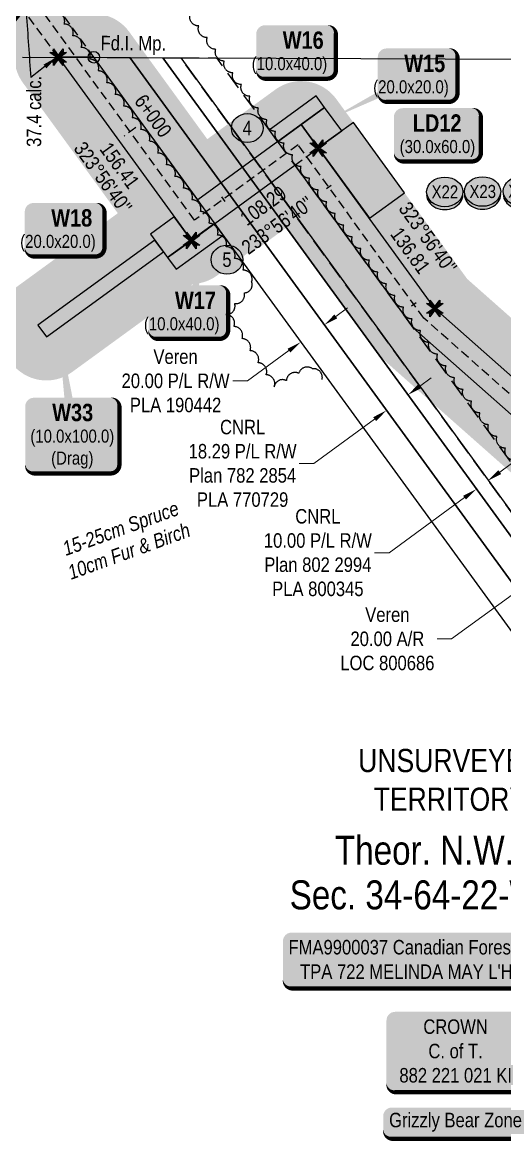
# Model space of a CAD drawing. Extents: x 481557 to 490744, y 6043801 to 6052728.
# Drawn here: x 483696 to 484029, y 6048313 to 6049089 of the extents above; entities that cross this region are included whole.
import ezdxf
from ezdxf.enums import TextEntityAlignment as Align

# ---------------------------------------------------------------- set-up
doc = ezdxf.new("R2010")
doc.units = 0
doc.header["$LTSCALE"] = 5
doc.header["$PDSIZE"] = 5
for name, pattern in [('0', [1, 1, 0]), ('foc-ACCESSROAD', [3.75, 2.5, -1.25]), ('foc-TIELINE', [1.875, 1.25, -0.625]), ('foc-TRAV', [1.875, 1.25, -0.625])]:
    doc.linetypes.add(name, pattern=pattern)
doc.layers.get('Defpoints').update_dxf_attribs({"color": 9})
for name, color, linetype in [('AS-OWNER', 7, 'Continuous'), ('AS-SURFACE IMPACT', 7, 'Continuous'), ('C-AR', 13, 'foc-ACCESSROAD'), ('C-RW', 13, 'Continuous'), ('C-SYMBOL', 7, 'Continuous'), ('CG-NOTES', 7, 'Continuous'), ('F-RW', 190, 'Continuous'), ('L-BD', 7, 'Continuous'), ('L-MON', 1, 'Continuous'), ('L-SECLBL', 7, 'Continuous'), ('L-UNS-T', 3, 'Continuous'), ('P-BUFFER-H 30m', 51, 'Continuous'), ('P-CROSSINGS', 250, 'Continuous'), ('P-ELEVATION', 7, 'Continuous'), ('P-PROPOSED', 10, 'Continuous'), ('P-PROPOSED-H', 21, 'Continuous'), ('P-TEMP-BLOCKS', 250, 'Continuous'), ('P-TEMP-H', 41, 'Continuous'), ('P-TEMP_LOG DECK', 46, 'Continuous'), ('P-TEMP_WORKSPACE', 46, 'Continuous'), ('P-TRAV', 4, 'foc-TRAV'), ('P-TXT', 4, 'Continuous'), ('T-BUSH', 110, '0'), ('T-BUSH-T', 110, 'Continuous'), ('T-TIE', 201, 'foc-TIELINE')]:
    doc.layers.add(name, color=color, linetype=linetype)
for name, color, linetype, lineweight in [('C-AR-T', 13, 'Continuous', 9), ('C-RW-T', 13, 'Continuous', 9), ('F-RW-T', 190, 'Continuous', 9)]:
    doc.layers.add(name, color=color, linetype=linetype, lineweight=lineweight)
doc.styles.add('100L', font='ARIALN.TTF', dxfattribs={"height": 11})
doc.styles.add('175L', font='ARIALN.TTF', dxfattribs={"height": 20})
doc.styles.add('80', font='ARIALN.TTF', dxfattribs={"height": 10})
doc.styles.add('80CG', font='ARIALN.TTF', dxfattribs={"height": 10})
doc.styles.add('80L', font='ARIALN.TTF', dxfattribs={"height": 10})
doc.styles.add('80LS', font='ARIALNI.TTF', dxfattribs={"height": 10})
doc.styles.add('BOLD', font='ARIALNB.TTF')
doc.styles.add('Crossing', font='ARIALN.TTF', dxfattribs={"height": 10})
doc.dimstyles.new('Compass 5 000', dxfattribs={"dimscale": 5, "dimtxt": 9, "dimasz": 2, "dimexe": 0.2, "dimexo": 0.0625, "dimgap": 0.5, "dimtad": 0, "dimtih": 1, "dimtoh": 1, "dimzin": 0, "dimdsep": 46, "dimtxsty": '80CG', "dimcen": 0.1, "dimse1": 1, "dimse2": 1, "dimclrd": 256, "dimclrt": 256, "dimaunit": 1, "dimadec": 4, "dimazin": 0, "dimtfac": 0.06, "dimtofl": 0, "dimtmove": 0, "dimatfit": 1, "dimfxl": 0.2, "dimtolj": 1, "dimtzin": 0, "dimlwd": -1, "dimarcsym": 0})

# ---------------------------------------------------------------- blocks, each defined once
blk = doc.blocks.new('*U77')
h = blk.add_hatch(color=255)
edge = h.paths.add_edge_path()
edge.add_line((-111.5, -20), (111.5, -20))
edge.add_arc((111.5, -14), 6, 270, 360)
edge.add_line((117.5, -14), (117.5, 12.5))
edge.add_arc((111.5, 12.5), 6, 0, 90)
edge.add_line((111.5, 18.5), (-111.5, 18.5))
edge.add_arc((-111.5, 12.5), 6, 90, 180)
edge.add_line((-117.5, 12.5), (-117.5, -14))
edge.add_arc((-111.5, -14), 6, 180, 270)
at = {"color": 44, "flags": 128}
blk.add_lwpolyline([(-111.5, -20, 3, 3, 0), (111.5, -20, 3, 3, 0.414214), (117.5, -14, 3, 3, 0), (117.5, 12.5, 3, 0, 0.414214), (111.5, 18.5, 0, 0, 0), (-111.5, 18.5, 0, 0, 0.414214), (-117.5, 12.5, 0, 0, 0), (-117.5, -14, 0, 3, 0.414214)], format="xyseb", close=True, dxfattribs=at)
at = {"color": 44, "style": '80'}
blk.add_attdef('ENTER_TEXT_001', (-35.99, -5), '', height=10, dxfattribs=at)
blk = doc.blocks.new('*U34')
h = blk.add_hatch(color=255)
edge = h.paths.add_edge_path()
edge.add_line((-41.5, -28.5), (41.5, -28.5))
edge.add_arc((41.5, -22.5), 6, 270, 360)
edge.add_line((47.5, -22.5), (47.5, 21))
edge.add_arc((41.5, 21), 6, 0, 90)
edge.add_line((41.5, 27), (-41.5, 27))
edge.add_arc((-41.5, 21), 6, 90, 180)
edge.add_line((-47.5, 21), (-47.5, -22.5))
edge.add_arc((-41.5, -22.5), 6, 180, 270)
at = {"color": 14, "flags": 128}
blk.add_lwpolyline([(-41.5, -28.5, 3, 3, 0), (41.5, -28.5, 3, 3, 0.414214), (47.5, -22.5, 3, 3, 0), (47.5, 21, 3, 0, 0.414214), (41.5, 27, 0, 0, 0), (-41.5, 27, 0, 0, 0.414214), (-47.5, 21, 0, 0, 0), (-47.5, -22.5, 0, 3, 0.414214)], format="xyseb", close=True, dxfattribs=at)
at = {"color": 14, "style": '80'}
blk.add_attdef('ENTER_TEXT_001', (-26.85, -4.92), '', height=10, dxfattribs=at)
blk = doc.blocks.new('*D49')
at = {"layer": 'C-RW-T', "transparency": 16777216}
for p, q in [((483912.58, 6048886.18), (483920.66, 6048892.06)), ((483880.23, 6048862.64), (483851.52, 6048841.75)), ((483851.52, 6048841.75), (483841.52, 6048841.75))]:
    blk.add_line(p, q, dxfattribs=at)
for points in [[(483911.6, 6048887.53), (483913.56, 6048884.83), (483904.49, 6048880.3)], [(483879.25, 6048863.99), (483881.21, 6048861.29), (483888.32, 6048868.52)]]:
    blk.add_solid(points, dxfattribs=at)
at = {"layer": 'Defpoints', "color": 0, "transparency": 16777216}
for p in [(483734.68, 6049113.64), (483718.51, 6049101.87), (483904.49, 6048880.3)]:
    blk.add_point(p, dxfattribs=at)
at = {"layer": 'C-RW-T', "transparency": 16777216, "insert": (483801.98, 6048841.75), "char_height": 10, "attachment_point": 5, "style": '80CG'}
blk.add_mtext('\\A1;Veren\\P20.00 P/L R/W\\PPLA 190442', dxfattribs=at)
blk = doc.blocks.new('*D50')
at = {"layer": 'Defpoints', "color": 0, "transparency": 16777216}
for p in [(483933.94, 6048870.92), (483919.16, 6048860.16), (483962.22, 6048832.06)]:
    blk.add_point(p, dxfattribs=at)
at = {"layer": 'F-RW-T', "transparency": 16777216}
for p, q in [((483970.3, 6048837.95), (483978.39, 6048843.83)), ((483939.35, 6048815.42), (483897.34, 6048784.85)), ((483897.34, 6048784.85), (483887.34, 6048784.85))]:
    blk.add_line(p, q, dxfattribs=at)
for points in [[(483969.32, 6048839.29), (483971.28, 6048836.6), (483962.22, 6048832.06)], [(483938.37, 6048816.77), (483940.33, 6048814.07), (483947.44, 6048821.31)]]:
    blk.add_solid(points, dxfattribs=at)
at = {"layer": 'F-RW-T', "transparency": 16777216, "insert": (483848.25, 6048784.85), "char_height": 10, "attachment_point": 5, "style": '80CG'}
blk.add_mtext('\\A1;CNRL\\P18.29 P/L R/W\\PPlan 782 2854\\PPLA 770729', dxfattribs=at)
blk = doc.blocks.new('*D51')
at = {"layer": 'Defpoints', "color": 0, "transparency": 16777216}
for p in [(484017.56, 6048773.01), (484025.96, 6048761.47), (484017.87, 6048755.59)]:
    blk.add_point(p, dxfattribs=at)
at = {"layer": 'F-RW-T', "transparency": 16777216}
for p, q in [((484025.65, 6048778.9), (484033.73, 6048784.78)), ((484001.39, 6048761.24), (483949.25, 6048723.3)), ((483949.25, 6048723.3), (483939.25, 6048723.3))]:
    blk.add_line(p, q, dxfattribs=at)
for points in [[(484024.66, 6048780.24), (484026.63, 6048777.55), (484017.56, 6048773.01)], [(484000.41, 6048762.59), (484002.37, 6048759.9), (484009.48, 6048767.13)]]:
    blk.add_solid(points, dxfattribs=at)
at = {"layer": 'F-RW-T', "transparency": 16777216, "insert": (483900.16, 6048723.3), "char_height": 10, "attachment_point": 5, "style": '80CG'}
blk.add_mtext('\\A1;CNRL\\P10.00 P/L R/W\\PPlan 802 2994\\PPLA 800345', dxfattribs=at)
blk = doc.blocks.new('*D84')
at = {"layer": 'C-AR-T', "transparency": 16777216}
for p, q in [((484085.05, 6048731.26), (484093.14, 6048737.15)), ((484052.71, 6048707.72), (483992.42, 6048663.85)), ((483992.42, 6048663.85), (483982.42, 6048663.85))]:
    blk.add_line(p, q, dxfattribs=at)
for points in [[(484084.07, 6048732.61), (484086.03, 6048729.91), (484076.97, 6048725.38)], [(484051.73, 6048709.07), (484053.69, 6048706.38), (484060.79, 6048713.61)]]:
    blk.add_solid(points, dxfattribs=at)
at = {"layer": 'Defpoints', "color": 0, "transparency": 16777216}
for p in [(484028.56, 6048791.89), (484012.39, 6048780.12), (484060.79, 6048713.61)]:
    blk.add_point(p, dxfattribs=at)
at = {"layer": 'C-AR-T', "transparency": 16777216, "insert": (483948.12, 6048663.85), "char_height": 10, "attachment_point": 5, "style": '80CG'}
blk.add_mtext('\\A1;Veren\\P20.00 A/R\\PLOC 800686', dxfattribs=at)
blk = doc.blocks.new('fdia')
at = {"color": 255, "const_width": 1}
blk.add_lwpolyline([(-0.5, 0, 1), (0.5, 0, 1)], format="xyb", close=True, dxfattribs=at)
blk = doc.blocks.new('Fdiaa')
blk.add_blockref('fdia', (0, 0))
blk = doc.blocks.new('fdib')
at = {"color": 1, "const_width": 1.6}
blk.add_lwpolyline([(-0.4, 0, 1), (0.4, 0, 1)], format="xyb", close=True, dxfattribs=at)
at = {"color": 1}
blk.add_circle((0, 0), 0.8, dxfattribs=at)
blk = doc.blocks.new('Fdibb')
blk.add_blockref('fdib', (0, 0))
blk = doc.blocks.new('fdicc')
for name in ['Fdibb', 'Fdiaa']:
    blk.add_blockref(name, (0, 0))
blk = doc.blocks.new('FDI')
blk.add_blockref('fdicc', (0, 0))
blk = doc.blocks.new('TEMP')
h = blk.add_hatch(color=255)
h.dxf.hatch_style = 1
h.paths.add_polyline_path([(0, 0.25), (-0.67, 1.15), (-0.67, 0.67), (-1.15, 0.67), (-0.25, 0), (-1.15, -0.67), (-0.67, -0.67), (-0.67, -1.15), (0, -0.25), (0.67, -1.15), (0.67, -0.67), (1.15, -0.67), (0.25, 0), (1.15, 0.67), (0.67, 0.67), (0.67, 1.15)])
h.paths.add_polyline_path([(0.57, 0.85), (0.57, 0.57), (0.85, 0.57), (0.08, 0), (0.85, -0.57), (0.57, -0.57), (0.57, -0.85), (0, -0.08), (-0.57, -0.85), (-0.57, -0.57), (-0.85, -0.57), (-0.08, 0), (-0.85, 0.57), (-0.57, 0.57), (-0.57, 0.85), (0, 0.08)], flags=16)
h = blk.add_hatch(color=1)
h.dxf.hatch_style = 1
h.paths.add_polyline_path([(0, 0.08), (-0.57, 0.85), (-0.57, 0.57), (-0.85, 0.57), (-0.08, 0), (-0.85, -0.57), (-0.57, -0.57), (-0.57, -0.85), (0, -0.08), (0.57, -0.85), (0.57, -0.57), (0.85, -0.57), (0.08, 0), (0.85, 0.57), (0.57, 0.57), (0.57, 0.85)])
at = {"color": 1}
for p, q in [((-0.08, 0), (0.08, 0)), ((0, 0.08), (0, -0.08))]:
    blk.add_line(p, q, dxfattribs=at)
at = {"color": 255, "flags": 128}
blk.add_lwpolyline([(-0.25, 0), (-1.15, 0.67), (-0.67, 0.67), (-0.67, 1.15), (0, 0.25), (0.67, 1.15), (0.67, 0.67), (1.15, 0.67), (0.25, 0), (1.15, -0.67), (0.67, -0.67), (0.67, -1.15), (0, -0.25), (-0.67, -1.15), (-0.67, -0.67), (-1.15, -0.67)], close=True, dxfattribs=at)
at = {"color": 1, "flags": 128}
blk.add_lwpolyline([(-0.08, 0), (-0.85, 0.57), (-0.57, 0.57), (-0.57, 0.85), (0, 0.08), (0.57, 0.85), (0.57, 0.57), (0.85, 0.57), (0.08, 0), (0.85, -0.57), (0.57, -0.57), (0.57, -0.85), (0, -0.08), (-0.57, -0.85), (-0.57, -0.57), (-0.85, -0.57)], close=True, dxfattribs=at)
blk = doc.blocks.new('*U87')
h = blk.add_hatch(color=191)
edge = h.paths.add_edge_path()
edge.add_line((-24, -18.23), (24, -18.23))
edge.add_arc((24, -12.23), 6, 270, 360)
edge.add_line((30, -12.23), (30, 12.5))
edge.add_arc((24, 12.5), 6, 0, 90)
edge.add_line((24, 18.5), (-24, 18.5))
edge.add_arc((-24, 12.5), 6, 90, 180)
edge.add_line((-30, 12.5), (-30, -12.23))
edge.add_arc((-24, -12.23), 6, 180, 270)
at = {"color": 250, "flags": 128}
blk.add_lwpolyline([(-24, -18.23, 3, 3, 0), (24, -18.23, 3, 3, 0.414214), (30, -12.23, 3, 3, 0), (30, 12.5, 3, 0, 0.414214), (24, 18.5, 0, 0, 0), (-24, 18.5, 0, 0, 0.414214), (-30, 12.5, 0, 0, 0), (-30, -12.23, 0, 3, 0.414214)], format="xyseb", close=True, dxfattribs=at)
at = {"flags": 128}
blk.add_lwpolyline([(-19.73, 12.37, 0, 7.5, 0), (0, 0, 0, 0, 0)], format="xyseb", dxfattribs=at)
at = {"color": 250}
for tag, p, height, style in [('TEMP_AREA_W1_001', (-9.21, 2.24), 12, 'BOLD'), ('ENTER_TEXT_001', (-30.66, -12.47), 9, '80')]:
    blk.add_attdef(tag, p, '', height=height, dxfattribs=dict(at, style=style))
blk = doc.blocks.new('*U86')
h = blk.add_hatch(color=191)
edge = h.paths.add_edge_path()
edge.add_line((-21.5, -18.37), (21.5, -18.37))
edge.add_arc((21.5, -12.37), 6, 270, 360)
edge.add_line((27.5, -12.37), (27.5, 12.5))
edge.add_arc((21.5, 12.5), 6, 0, 90)
edge.add_line((21.5, 18.5), (-21.5, 18.5))
edge.add_arc((-21.5, 12.5), 6, 90, 180)
edge.add_line((-27.5, 12.5), (-27.5, -12.37))
edge.add_arc((-21.5, -12.37), 6, 180, 270)
at = {"color": 250, "flags": 128}
blk.add_lwpolyline([(-21.5, -18.37, 3, 3, 0), (21.5, -18.37, 3, 3, 0.414214), (27.5, -12.37, 3, 3, 0), (27.5, 12.5, 3, 0, 0.414214), (21.5, 18.5, 0, 0, 0), (-21.5, 18.5, 0, 0, 0.414214), (-27.5, 12.5, 0, 0, 0), (-27.5, -12.37, 0, 3, 0.414214)], format="xyseb", close=True, dxfattribs=at)
at = {"flags": 128}
blk.add_lwpolyline([(66.27, -2.2, 0, 7.5, 0), (0, 0, 0, 0, 0)], format="xyseb", dxfattribs=at)
at = {"color": 250}
for tag, p, height, style in [('TEMP_AREA_W1_001', (-9.21, 2.24), 12, 'BOLD'), ('ENTER_TEXT_001', (-30.66, -12.47), 9, '80')]:
    blk.add_attdef(tag, p, '', height=height, dxfattribs=dict(at, style=style))
blk = doc.blocks.new('xing2')
h = blk.add_hatch(color=50)
h.dxf.hatch_style = 1
edge = h.paths.add_edge_path()
edge.add_ellipse((0, 0), major_axis=(-12.5, 0), ratio=0.816297, start_angle=0, end_angle=360)
h = blk.add_hatch(color=250)
h.dxf.hatch_style = 1
edge = h.paths.add_edge_path()
edge.add_ellipse((0, -2.05), major_axis=(-12.5, 0), ratio=0.816297, start_angle=0, end_angle=180)
edge.add_line((12.5, -2.05), (12.5, 0))
edge.add_ellipse((0, 0), major_axis=(-12.5, 0), ratio=0.816297, start_angle=0, end_angle=180, ccw=False)
edge.add_line((-12.5, 0), (-12.5, -2.05))
at = {"color": 250}
blk.add_ellipse((0, 0), major_axis=(-12.5, 0), ratio=0.816297, dxfattribs=at)
blk.add_ellipse((0, -2.05), major_axis=(-12.5, 0), ratio=0.816297, start_param=0, end_param=3.141593, dxfattribs=at)
at = {"color": 250, "style": 'Crossing'}
blk.add_attdef('CROSSING', text='', height=9, dxfattribs=at).set_placement((0.09, 0.02), align=Align.MIDDLE_CENTER)
at = {"color": 250, "style": 'Crossing', "flags": 1}
for tag, p in [('OWNER', (0.09, -12.49)), ('DESCRIPTION', (0.09, -25.77)), ('LOCATION', (0.09, -39.3)), ('DWG_REF', (0.09, -52.84))]:
    blk.add_attdef(tag, text='', height=9, dxfattribs=at).set_placement(p, align=Align.MIDDLE_CENTER)
blk = doc.blocks.new('*U135')
h = blk.add_hatch(color=191)
edge = h.paths.add_edge_path()
edge.add_line((-21.5, -18.37), (21.5, -18.37))
edge.add_arc((21.5, -12.37), 6, 270, 360)
edge.add_line((27.5, -12.37), (27.5, 12.5))
edge.add_arc((21.5, 12.5), 6, 0, 90)
edge.add_line((21.5, 18.5), (-21.5, 18.5))
edge.add_arc((-21.5, 12.5), 6, 90, 180)
edge.add_line((-27.5, 12.5), (-27.5, -12.37))
edge.add_arc((-21.5, -12.37), 6, 180, 270)
at = {"flags": 128}
blk.add_lwpolyline([(12.5, 45.86, 0, 7.5, 0), (0, 0, 0, 0, 0)], format="xyseb", dxfattribs=at)
at = {"color": 250, "flags": 128}
blk.add_lwpolyline([(-21.5, -18.37, 3, 3, 0), (21.5, -18.37, 3, 3, 0.414214), (27.5, -12.37, 3, 3, 0), (27.5, 12.5, 3, 0, 0.414214), (21.5, 18.5, 0, 0, 0), (-21.5, 18.5, 0, 0, 0.414214), (-27.5, 12.5, 0, 0, 0), (-27.5, -12.37, 0, 3, 0.414214)], format="xyseb", close=True, dxfattribs=at)
at = {"color": 250}
for tag, p, height, style in [('TEMP_AREA_W1_001', (-9.21, 2.24), 12, 'BOLD'), ('ENTER_TEXT_001', (-30.66, -12.47), 9, '80')]:
    blk.add_attdef(tag, p, '', height=height, dxfattribs=dict(at, style=style))
blk = doc.blocks.new('*U139')
h = blk.add_hatch(color=191)
edge = h.paths.add_edge_path()
edge.add_line((-21.5, -18.37), (21.5, -18.37))
edge.add_arc((21.5, -12.37), 6, 270, 360)
edge.add_line((27.5, -12.37), (27.5, 12.5))
edge.add_arc((21.5, 12.5), 6, 0, 90)
edge.add_line((21.5, 18.5), (-21.5, 18.5))
edge.add_arc((-21.5, 12.5), 6, 90, 180)
edge.add_line((-27.5, 12.5), (-27.5, -12.37))
edge.add_arc((-21.5, -12.37), 6, 180, 270)
at = {"color": 250, "flags": 128}
blk.add_lwpolyline([(-21.5, -18.37, 3, 3, 0), (21.5, -18.37, 3, 3, 0.414214), (27.5, -12.37, 3, 3, 0), (27.5, 12.5, 3, 0, 0.414214), (21.5, 18.5, 0, 0, 0), (-21.5, 18.5, 0, 0, 0.414214), (-27.5, 12.5, 0, 0, 0), (-27.5, -12.37, 0, 3, 0.414214)], format="xyseb", close=True, dxfattribs=at)
at = {"flags": 128}
blk.add_lwpolyline([(-60.48, -30.35, 0, 7.5, 0), (0, 0, 0, 0, 0)], format="xyseb", dxfattribs=at)
at = {"color": 250}
for tag, p, height, style in [('TEMP_AREA_W1_001', (-9.21, 2.24), 12, 'BOLD'), ('ENTER_TEXT_001', (-30.66, -12.47), 9, '80')]:
    blk.add_attdef(tag, p, '', height=height, dxfattribs=dict(at, style=style))
blk = doc.blocks.new('*U140')
h = blk.add_hatch(color=191)
edge = h.paths.add_edge_path()
edge.add_line((-21.5, -18.37), (21.5, -18.37))
edge.add_arc((21.5, -12.37), 6, 270, 360)
edge.add_line((27.5, -12.37), (27.5, 12.5))
edge.add_arc((21.5, 12.5), 6, 0, 90)
edge.add_line((21.5, 18.5), (-21.5, 18.5))
edge.add_arc((-21.5, 12.5), 6, 90, 180)
edge.add_line((-27.5, 12.5), (-27.5, -12.37))
edge.add_arc((-21.5, -12.37), 6, 180, 270)
at = {"color": 250, "flags": 128}
blk.add_lwpolyline([(-21.5, -18.37, 3, 3, 0), (21.5, -18.37, 3, 3, 0.414214), (27.5, -12.37, 3, 3, 0), (27.5, 12.5, 3, 0, 0.414214), (21.5, 18.5, 0, 0, 0), (-21.5, 18.5, 0, 0, 0.414214), (-27.5, 12.5, 0, 0, 0), (-27.5, -12.37, 0, 3, 0.414214)], format="xyseb", close=True, dxfattribs=at)
at = {"flags": 128}
blk.add_lwpolyline([(5.33, -38.81, 0, 7.5, 0), (0, 0, 0, 0, 0)], format="xyseb", dxfattribs=at)
at = {"color": 250}
for tag, p, height, style in [('TEMP_AREA_W1_001', (-9.21, 2.24), 12, 'BOLD'), ('ENTER_TEXT_001', (-30.66, -12.47), 9, '80')]:
    blk.add_attdef(tag, p, '', height=height, dxfattribs=dict(at, style=style))
blk = doc.blocks.new('Induction_Bend_No')
at = {"layer": 'P-ELEVATION'}
h = blk.add_hatch(color=111, dxfattribs=at)
h.dxf.hatch_style = 1
edge = h.paths.add_edge_path()
edge.add_ellipse((0, 0), major_axis=(-10.94, 0), ratio=0.913794, start_angle=0, end_angle=360)
at = {"layer": 'P-ELEVATION', "color": 7, "flags": 128}
blk.add_lwpolyline([(0, 0, 5, 0, 0), (-8.54, -4.54, 0, 0, 0)], format="xyseb", dxfattribs=at)
at = {"layer": 'P-ELEVATION', "color": 7}
blk.add_ellipse((0, 0), major_axis=(-10.94, 0), ratio=0.913794, dxfattribs=at)
at = {"layer": 'P-ELEVATION', "style": '80'}
blk.add_attdef('BEND', text='', height=10, dxfattribs=at).set_placement((0, 0), align=Align.MIDDLE_CENTER)
blk = doc.blocks.new('*U175')
h = blk.add_hatch(color=255)
edge = h.paths.add_edge_path()
edge.add_line((-44, -11.5), (44, -11.5))
edge.add_arc((44, -5.5), 6, 270, 360)
edge.add_line((50, -5.5), (50, 4))
edge.add_arc((44, 4), 6, 0, 90)
edge.add_line((44, 10), (-44, 10))
edge.add_arc((-44, 4), 6, 90, 180)
edge.add_line((-50, 4), (-50, -5.5))
edge.add_arc((-44, -5.5), 6, 180, 270)
at = {"color": 131, "flags": 128}
blk.add_lwpolyline([(-44, -11.5, 3, 3, 0), (44, -11.5, 3, 3, 0.414214), (50, -5.5, 3, 3, 0), (50, 4, 3, 0, 0.414214), (44, 10, 0, 0, 0), (-44, 10, 0, 0, 0.414214), (-50, 4, 0, 0, 0), (-50, -5.5, 0, 3, 0.414214)], format="xyseb", close=True, dxfattribs=at)
at = {"color": 131, "style": '80'}
blk.add_attdef('ENTER_TEXT_001', (-35.99, -5), '', height=10, dxfattribs=at)
blk = doc.blocks.new('*U187')
h = blk.add_hatch(color=191)
edge = h.paths.add_edge_path()
edge.add_line((-26.5, -33.68), (26.5, -33.68))
edge.add_arc((26.5, -27.68), 6, 270, 360)
edge.add_line((32.5, -27.68), (32.5, 12.5))
edge.add_arc((26.5, 12.5), 6, 0, 90)
edge.add_line((26.5, 18.5), (-26.5, 18.5))
edge.add_arc((-26.5, 12.5), 6, 90, 180)
edge.add_line((-32.5, 12.5), (-32.5, -27.68))
edge.add_arc((-26.5, -27.68), 6, 180, 270)
at = {"flags": 128}
blk.add_lwpolyline([(-10.34, 71.63, 0, 7.5, 0), (0, 0, 0, 0, 0)], format="xyseb", dxfattribs=at)
at = {"color": 250, "flags": 128}
blk.add_lwpolyline([(-26.5, -33.68, 3, 3, 0), (26.5, -33.68, 3, 3, 0.414214), (32.5, -27.68, 3, 3, 0), (32.5, 12.5, 3, 0, 0.414214), (26.5, 18.5, 0, 0, 0), (-26.5, 18.5, 0, 0, 0.414214), (-32.5, 12.5, 0, 0, 0), (-32.5, -27.68, 0, 3, 0.414214)], format="xyseb", close=True, dxfattribs=at)
at = {"color": 250}
for tag, p, height, style in [('TEMP_AREA_W1_001', (-9.21, 2.24), 12, 'BOLD'), ('ENTER_TEXT_001', (-30.66, -12.47), 9, '80')]:
    blk.add_attdef(tag, p, '', height=height, dxfattribs=dict(at, style=style))

msp = doc.modelspace()

# ---------------------------------------------------------------- hatches: boundary and pattern name
at = {"layer": 'P-BUFFER-H 30m'}
h = msp.add_hatch(color=256, dxfattribs=at)
h.dxf.hatch_style = 1
edge = h.paths.add_edge_path()
edge.add_line((484340.381, 6048613.97), (484003.208, 6048912.075))
edge.add_line((484003.208, 6048912.075), (483912.878, 6049036.152))
edge.add_arc((483888.624, 6049018.495), 30, 36.05524, 126.05524)
edge.add_line((483870.967, 6049042.749), (483823.881, 6049008.469))
edge.add_line((483823.881, 6049008.469), (483769.927, 6049082.579))
edge.add_arc((483745.674, 6049064.922), 30, 36.05524, 74.636786)
edge.add_arc((483723.651, 6049095.172), 30, 357.473695, 396.05524)
edge.add_line((483747.905, 6049112.829), (483721.023, 6049149.754))
edge.add_arc((483696.77, 6049132.097), 30, 36.05524, 90.111212)
edge.add_line((483696.711, 6049162.097), (483696.751, 6049173.225))
edge.add_arc((483666.751, 6049173.33), 30, 359.797904, 396.05524)
edge.add_line((483691.004, 6049190.987), (483344.157, 6049667.416))
edge.add_arc((483319.903, 6049649.759), 30, 36.05524, 50.961766)
edge.add_line((483338.798, 6049673.061), (483192.043, 6049792.063))
edge.add_line((483192.043, 6049792.063), (483068.853, 6049891.956))
edge.add_line((483068.853, 6049891.956), (483068.906, 6049973.808))
edge.add_arc((483038.906, 6049973.827), 30, 359.962988, 377.004049)
edge.add_line((483067.595, 6049982.6), (483024.782, 6050122.599))
edge.add_arc((482996.093, 6050113.826), 30, 17.004049, 69.763828)
edge.add_line((483006.47, 6050141.974), (483015.33, 6050158.643))
edge.add_arc((482988.84, 6050172.723), 30, 332.008161, 353.661808)
edge.add_line((483018.656, 6050169.411), (483037.528, 6050339.308))
edge.add_line((483037.528, 6050339.308), (483126.42, 6050329.434))
edge.add_arc((483129.732, 6050359.251), 30, 263.661808, 353.661808)
edge.add_line((483159.548, 6050355.939), (483161.755, 6050375.806))
edge.add_arc((483131.939, 6050379.118), 30, 353.661808, 443.661808)
edge.add_line((483135.25, 6050408.934), (482996.674, 6050424.327))
edge.add_arc((482993.362, 6050394.51), 30, 83.661808, 173.661808)
edge.add_line((482963.546, 6050397.822), (482954.388, 6050315.372))
edge.add_line((482954.388, 6050315.372), (482908.511, 6050113.203))
edge.add_arc((482937.767, 6050106.564), 30, 167.214757, 257.214757)
edge.add_line((482931.128, 6050077.308), (482956.766, 6050071.49))
edge.add_line((482956.766, 6050071.49), (482988.912, 6049966.37))
edge.add_line((482988.912, 6049966.37), (482988.848, 6049868.165))
edge.add_arc((483018.848, 6049868.146), 30, 179.962988, 230.961766)
edge.add_line((482999.953, 6049844.844), (483141.663, 6049729.933))
edge.add_line((483141.663, 6049729.933), (483283.338, 6049615.05))
edge.add_line((483283.338, 6049615.05), (483642.378, 6049121.874))
edge.add_arc((483666.632, 6049139.531), 30, 216.05524, 270.111212)
edge.add_line((483666.69, 6049109.531), (483666.651, 6049098.403))
edge.add_arc((483696.65, 6049098.298), 30, 179.797904, 217.303869)
edge.add_line((483672.787, 6049080.116), (483675.185, 6049076.97))
edge.add_arc((483699.048, 6049095.151), 30, 217.303869, 254.249544)
edge.add_arc((483720.878, 6049065.019), 30, 177.595482, 216.05524)
edge.add_line((483696.624, 6049047.362), (483762.131, 6048957.382))
edge.add_line((483762.131, 6048957.382), (483689.322, 6048904.388))
edge.add_arc((483706.976, 6048880.133), 30, 126.048728, 216.048728)
edge.add_line((483682.721, 6048862.478), (483688.606, 6048854.393))
edge.add_arc((483712.861, 6048872.048), 30, 216.048728, 306.048728)
edge.add_line((483730.515, 6048847.792), (483811.244, 6048906.55))
edge.add_arc((483793.59, 6048930.806), 30, 306.048728, 312.387022)
edge.add_arc((483812.889, 6048938.633), 30, 271.76727, 306.05524)
edge.add_line((483830.546, 6048914.379), (483877.632, 6048948.659))
edge.add_line((483877.632, 6048948.659), (483941.753, 6048860.583))
edge.add_arc((483966.007, 6048878.24), 30, 216.05524, 228.519101)
edge.add_line((483946.136, 6048855.765), (484284.245, 6048556.832))
edge.add_line((484284.245, 6048556.832), (485176.199, 6047451.079))
edge.add_line((485176.199, 6047451.079), (485115.331, 6047401.981))
edge.add_arc((485134.167, 6047378.631), 30, 128.89134, 162.898988)
edge.add_arc((485121.912, 6047362.344), 30, 123.182874, 128.14601)
edge.add_line((485103.382, 6047385.938), (485024.739, 6047324.171))
edge.add_arc((485043.269, 6047300.578), 30, 128.14601, 218.14601)
edge.add_line((485019.675, 6047282.048), (485025.852, 6047274.183))
edge.add_arc((485049.445, 6047292.713), 30, 218.14601, 308.14601)
edge.add_line((485067.975, 6047269.12), (485138.977, 6047324.885))
edge.add_line((485138.977, 6047324.885), (485407.647, 6046991.815))
edge.add_arc((485430.997, 6047010.651), 30, 218.89134, 247.615614)
edge.add_line((485419.573, 6046982.911), (485422.084, 6046981.877))
edge.add_line((485422.084, 6046981.877), (485493.919, 6046892.816))
edge.add_arc((485517.27, 6046911.651), 30, 218.889225, 255.640835)
edge.add_line((485509.83, 6046882.588), (485524.425, 6046878.852))
edge.add_line((485524.425, 6046878.852), (486832.586, 6045257.03))
edge.add_line((486832.586, 6045257.03), (487266.202, 6044719.512))
edge.add_line((487266.202, 6044719.512), (487219.98, 6044719.388))
edge.add_arc((487220.061, 6044689.388), 30, 90.15427, 180.15427)
edge.add_line((487190.061, 6044689.307), (487190.088, 6044679.312))
edge.add_arc((487220.088, 6044679.393), 30, 180.15427, 270.15427)
edge.add_line((487220.168, 6044649.393), (487324.124, 6044649.673))
edge.add_arc((487324.044, 6044679.673), 30, 270.15427, 270.616912)
edge.add_arc((487340.88, 6044674.721), 30, 236.602714, 270.15427)
edge.add_line((487340.961, 6044644.721), (487521.159, 6044645.206))
edge.add_arc((487521.079, 6044675.206), 30, 270.15427, 360.15427)
edge.add_line((487551.078, 6044675.287), (487551.025, 6044695.276))
edge.add_arc((487521.025, 6044695.196), 30, 0.15427, 90.15427)
edge.add_line((487520.944, 6044725.195), (487364.729, 6044724.775))
edge.add_line((487364.729, 6044724.775), (486894.845, 6045307.251))
edge.add_line((486894.845, 6045307.251), (485576.26, 6046941.996))
edge.add_arc((485552.909, 6046923.162), 30, 38.889638, 75.640835)
edge.add_line((485560.349, 6046952.224), (485545.755, 6046955.96))
edge.add_line((485545.755, 6046955.96), (485476.308, 6047042.059))
edge.add_arc((485452.958, 6047023.225), 30, 38.889225, 67.615614)
edge.add_line((485464.382, 6047050.964), (485461.869, 6047051.999))
edge.add_line((485461.869, 6047051.999), (485204.461, 6047371.107))
edge.add_line((485204.461, 6047371.107), (485265.329, 6047420.206))
edge.add_arc((485246.493, 6047443.556), 30, 308.89134, 398.89134)
edge.add_line((485269.843, 6047462.392), (484486.955, 6048432.936))
edge.add_line((484486.955, 6048432.936), (484492.388, 6048439.076))
edge.add_arc((484469.921, 6048458.956), 30, 318.496338, 408.424467)
edge.add_line((484489.829, 6048481.398), (484342.29, 6048612.277))
edge.add_line((484342.29, 6048612.277), (484340.381, 6048613.97))
at = {"layer": 'P-PROPOSED-H'}
h = msp.add_hatch(color=256, dxfattribs=at)
h.dxf.hatch_style = 1
h.paths.add_polyline_path([(483720.878, 6049065.019), (483812.889, 6048938.633), (483884.229, 6048990.57), (483966.007, 6048878.24), (484306.009, 6048577.634), (485218.384, 6047446.565), (485134.167, 6047378.631), (485430.997, 6047010.651), (485440.612, 6047006.691), (485517.27, 6046911.651), (485541.519, 6046905.443), (486855.937, 6045275.864), (487340.88, 6044674.721), (487521.079, 6044675.206), (487521.025, 6044695.196), (487350.416, 6044694.736), (486871.495, 6045288.415), (485552.909, 6046923.162), (485528.66, 6046929.369), (485452.958, 6047023.225), (485443.342, 6047027.185), (485162.276, 6047375.622), (485246.493, 6047443.556), (484320.51, 6048591.495), (483980.883, 6048891.77), (483888.624, 6049018.495), (483817.284, 6048966.559), (483745.674, 6049064.922)])
at = {"layer": 'P-TEMP-H'}
h = msp.add_hatch(color=256, dxfattribs=at)
h.dxf.hatch_style = 1
h.paths.add_polyline_path([(483872.405, 6049006.687), (483888.624, 6049018.495), (483904.845, 6049030.299), (483898.964, 6049038.38), (483866.523, 6049014.768)])
h = msp.add_hatch(color=256, dxfattribs=at)
h.dxf.hatch_style = 1
h.paths.add_polyline_path([(483904.845, 6049030.299), (483888.624, 6049018.495), (483900.443, 6049002.371), (483916.609, 6049014.137)])
h = msp.add_hatch(color=256, dxfattribs=at)
h.dxf.hatch_style = 1
h.paths.add_polyline_path([(483924.685, 6049020.016), (483900.443, 6049002.371), (483935.732, 6048953.886), (483959.975, 6048971.53)])
h = msp.add_hatch(color=256, dxfattribs=at)
h.dxf.hatch_style = 1
h.paths.add_polyline_path([(483801.034, 6048954.816), (483784.78, 6048942.91), (483796.515, 6048926.786), (483812.889, 6048938.633)])
h = msp.add_hatch(color=256, dxfattribs=at)
h.dxf.hatch_style = 1
h.paths.add_polyline_path([(483802.397, 6048918.705), (483818.672, 6048930.551), (483834.838, 6048942.317), (483828.956, 6048950.398), (483796.515, 6048926.786)])
h = msp.add_hatch(color=256, dxfattribs=at)
h.dxf.hatch_style = 1
h.paths.add_polyline_path([(483712.861, 6048872.048), (483793.59, 6048930.806), (483787.705, 6048938.891), (483706.976, 6048880.133)])

# ---------------------------------------------------------------- linework, layer by layer
at = {"layer": 'C-AR', "flags": 128}
msp.add_lwpolyline([(484383.764, 6046948.84), (484483.734, 6046953.746), (484722.857, 6046965.48), (485288.812, 6047002.033), (485318.978, 6047003.981), (485461.019, 6047013.096), (485479.192, 6047014.329), (485503.809, 6047015.918), (485526.133, 6047017.36), (485538.34, 6047018.149), (485393.362, 6047197.808), (485319.88, 6047288.874), (485289.839, 6047326.104), (485188.828, 6047451.277), (485175.347, 6047467.983), (485160.469, 6047486.417), (484564.638, 6048224.803), (484538.413, 6048257.685), (484488.312, 6048319.796), (484293.806, 6048560.923), (484124.589, 6048626.449), (483805.539, 6049064.587), (483830.323, 6049064.504), (484137.333, 6048642.696), (484306.009, 6048577.634), (484563.886, 6048257.586), (484580.205, 6048237.364), (485289.939, 6047357.825), (485319.981, 6047320.581), (485562.7, 6047019.67), (485592.782, 6047021.665), (485633.013, 6047024.264), (485652.719, 6047025.537), (485792.328, 6047033.482), (486113.878, 6047051.796), (486213.843, 6047057.488)], dxfattribs=at)
at = {"layer": 'C-RW', "flags": 128}
msp.add_lwpolyline([(484955.533, 6047663.509), (484488.054, 6048243.242), (484476.221, 6048257.911), (484305.637, 6048469.384), (484093.055, 6048587.762), (483745.604, 6049064.918), (483770.469, 6049064.723), (484106.625, 6048603.084), (484318.756, 6048484.958), (484488.161, 6048274.947), (484501.978, 6048257.818), (485058.254, 6047568.205)], dxfattribs=at)
at = {"layer": 'F-RW', "flags": 128}
for points in [[(485058.254, 6047568.205), (484501.979, 6048257.818), (484488.161, 6048274.947), (484318.756, 6048484.958), (484276.249, 6048537.192), (484106.625, 6048603.084), (483770.469, 6049064.723), (483793.139, 6049064.64), (484118.239, 6048618.19), (484287.705, 6048552.568), (484488.258, 6048303.943), (484525.534, 6048257.732), (485148.701, 6047485.093)], [(485148.701, 6047485.093), (484525.534, 6048257.732), (484488.258, 6048303.943), (484287.705, 6048552.568), (484118.239, 6048618.19), (483793.139, 6049064.64), (483800.627, 6049064.605), (483805.539, 6049064.587), (484124.589, 6048626.449), (484293.806, 6048560.923), (484488.312, 6048319.796), (484538.413, 6048257.685), (484564.638, 6048224.803), (485160.469, 6047486.417)]]:
    msp.add_lwpolyline(points, dxfattribs=at)
at = {"layer": 'L-SECLBL'}
msp.add_line((483696.289, 6049064.977), (484490.807, 6049062.086), dxfattribs=at)
at = {"layer": 'P-PROPOSED', "flags": 128}
msp.add_lwpolyline([(486871.495, 6045288.415), (485552.909, 6046923.162), (485528.66, 6046929.369), (485452.958, 6047023.225), (485443.342, 6047027.185), (485162.276, 6047375.622), (485246.493, 6047443.556), (484320.51, 6048591.495), (483980.883, 6048891.77), (483888.624, 6049018.495), (483817.284, 6048966.559), (483745.674, 6049064.922), (483720.878, 6049065.019), (483812.889, 6048938.633), (483884.229, 6048990.57), (483966.007, 6048878.24), (484306.009, 6048577.634), (485218.384, 6047446.565), (485134.167, 6047378.631), (485430.997, 6047010.651), (485440.612, 6047006.691), (485517.27, 6046911.651), (485541.519, 6046905.443), (486855.937, 6045275.864)], dxfattribs=at)
at = {"layer": 'P-TEMP-H', "flags": 128}
msp.add_lwpolyline([(483916.609, 6049014.137), (483904.845, 6049030.299)], dxfattribs=at)
at = {"layer": 'P-TEMP_LOG DECK', "flags": 128}
for points in [[(483872.405, 6049006.687), (483904.845, 6049030.299), (483898.964, 6049038.38), (483866.523, 6049014.768)], [(483924.685, 6049020.016), (483900.443, 6049002.371), (483935.732, 6048953.886), (483959.975, 6048971.53)], [(483802.397, 6048918.705), (483834.838, 6048942.317), (483828.956, 6048950.398), (483796.515, 6048926.786)]]:
    msp.add_lwpolyline(points, close=True, dxfattribs=at)
msp.add_lwpolyline([(483904.845, 6049030.299), (483888.624, 6049018.495), (483900.443, 6049002.371), (483916.609, 6049014.137), (483904.845, 6049030.299)], dxfattribs=at)
at = {"layer": 'P-TEMP_WORKSPACE', "flags": 128}
msp.add_lwpolyline([(483872.405, 6049006.687), (483904.845, 6049030.299)], dxfattribs=at)
for points in [[(483801.034, 6048954.816), (483784.78, 6048942.91), (483796.515, 6048926.786), (483812.889, 6048938.633)], [(483712.861, 6048872.048), (483793.59, 6048930.806), (483787.705, 6048938.891), (483706.976, 6048880.133)]]:
    msp.add_lwpolyline(points, close=True, dxfattribs=at)
at = {"layer": 'P-TRAV'}
for p, q in [((483721.063, 6049064.904), (483699.048, 6049095.151)), ((483745.604, 6049064.918), (483723.651, 6049095.172))]:
    msp.add_line(p, q, dxfattribs=at)
at = {"layer": 'P-TRAV', "flags": 128}
msp.add_lwpolyline([(483884.229, 6048990.57), (483900.294, 6049002.338)], dxfattribs=at)
at = {"layer": 'T-BUSH', "flags": 128}
for points in [[(483903.085, 6048842.69, 0.5205671), (483896.513, 6048850.11, 0.5205671), (483887.025, 6048847.05, 0.5205671), (483878.434, 6048841.942, 0.5205671), (483870.035, 6048837.681, 0.5205671), (483864.487, 6048845.994, 0.5205671), (483858.939, 6048854.308, 0.5205671), (483853.391, 6048862.621, 0.5205671), (483847.843, 6048870.934, 0.5205671), (483842.295, 6048879.248, 0.5205671), (483836.747, 6048887.561, 0.5205671), (483842.785, 6048895.053, 0.5205671), (483849.451, 6048902.5, 0.5205671), (483854.484, 6048910.03, 0.5205671), (483848.602, 6048918.11, 0.5205671), (483842.719, 6048926.191, 0.5205671), (483836.837, 6048934.271, 0.5205671), (483830.955, 6048942.351, 0.5205671), (483825.072, 6048950.431, 0.5205671), (483819.19, 6048958.512, 0.5205671), (483813.307, 6048966.592, 0.5205671), (483807.425, 6048974.672, 0.5205671), (483801.542, 6048982.752, 0.5205671), (483795.66, 6048990.833, 0.5205671), (483789.778, 6048998.913, 0.5205671), (483783.895, 6049006.993, 0.5205671), (483778.013, 6049015.073, 0.5205671), (483772.136, 6049023.158, 0.5205671), (483766.266, 6049031.247, 0.5205671), (483760.395, 6049039.336, 0.5205671), (483754.525, 6049047.425, 0.5205671), (483748.654, 6049055.514, 0.5205671), (483742.783, 6049063.602, 0.5205671), (483736.905, 6049071.686, 0.5205671), (483731.027, 6049079.769, 0.5205671), (483725.149, 6049087.852, 0.5205671), (483719.27, 6049095.936, 0.5205671), (483713.392, 6049104.019, 0.5205671), (483707.514, 6049112.102, 0.5205671), (483701.636, 6049120.186, 0.5205671), (483695.758, 6049128.269, 0.5205671), (483689.88, 6049136.353, 0.5205671), (483684.001, 6049144.436, 0.5205671), (483678.123, 6049152.519, 0.5205671), (483672.245, 6049160.603, 0.5205671), (483666.367, 6049168.686, 0.5205671), (483660.481, 6049176.764, 0.5205671), (483654.591, 6049184.839, 0.5205671), (483648.702, 6049192.914, 0.5205671), (483642.812, 6049200.989, 0.5205671), (483636.922, 6049209.063, 0.5205671), (483631.032, 6049217.138, 0.5205671), (483625.142, 6049225.213, 0.5205671), (483619.252, 6049233.288, 0.5205671), (483613.363, 6049241.363, 0.5205671), (483607.473, 6049249.438, 0.5205671), (483601.583, 6049257.513, 0.5205671), (483593.207, 6049256.413, 0.5205671), (483587.072, 6049262.614, 0.5205671), (483581.575, 6049270.961, 0.5205671), (483576.078, 6049279.308, 0.5205671), (483578.174, 6049286.889, 0.5205671), (483574.313, 6049295.027, 0.5205671), (483568.748, 6049303.329, 0.5205671), (483563.183, 6049311.631, 0.5205671), (483557.271, 6049319.682, 0.5205671), (483551.137, 6049327.573, 0.5205671), (483545.003, 6049335.464, 0.5205671), (483538.868, 6049343.355, 0.5205671), (483532.734, 6049351.245, 0.5205671), (483526.6, 6049359.136, 0.5205671), (483520.466, 6049367.027, 0.5205671), (483514.332, 6049374.918, 0.5205671), (483507.393, 6049371.631, 0.5205671), (483500.848, 6049378.666, 0.5205671), (483494.328, 6049386.241, 0.5205671), (483493.769, 6049394.178, 0.5205671), (483494.033, 6049403.248, 0.5205671), (483490.001, 6049412.239, 0.5205671), (483483.872, 6049420.134, 0.5205671), (483477.743, 6049428.029, 0.5205671), (483471.615, 6049435.924, 0.5205671), (483465.486, 6049443.82, 0.0713784), (483465.73, 6049445.535, 0.0713784)], [(484135.029, 6048649.447, -0.5205671), (484129.172, 6048657.552, -0.5205671), (484123.315, 6048665.658, -0.5205671), (484117.458, 6048673.763, -0.5205671), (484111.601, 6048681.869, -0.5205671), (484105.745, 6048689.974, -0.5205671), (484099.888, 6048698.08, -0.5205671), (484094.031, 6048706.185, -0.5205671), (484088.174, 6048714.29, -0.5205671), (484082.317, 6048722.396, -0.5205671), (484076.461, 6048730.501, -0.5205671), (484070.604, 6048738.607, -0.5205671), (484064.747, 6048746.712, -0.5205671), (484058.89, 6048754.818, -0.5205671), (484053.034, 6048762.923, -0.5205671), (484047.177, 6048771.028, -0.5205671), (484041.32, 6048779.134, -0.5205671), (484035.463, 6048787.239, -0.5205671), (484029.606, 6048795.345, -0.5205671), (484023.75, 6048803.45, -0.5205671), (484017.893, 6048811.556, -0.5205671), (484012.036, 6048819.661, -0.5205671), (484006.179, 6048827.766, -0.5205671), (484000.322, 6048835.872, -0.5205671), (483994.466, 6048843.977, -0.5205671), (483988.609, 6048852.083, -0.5205671), (483982.752, 6048860.188, -0.5205671), (483976.895, 6048868.294, -0.5205671), (483971.038, 6048876.399, -0.5205671), (483965.164, 6048884.492, -0.5205671), (483959.276, 6048892.575, -0.5205671), (483953.388, 6048900.658, -0.5205671), (483947.501, 6048908.74, -0.5205671), (483941.613, 6048916.823, -0.5205671), (483935.725, 6048924.906, -0.5205671), (483929.837, 6048932.989, -0.5205671), (483923.949, 6048941.072, -0.5205671), (483918.061, 6048949.155, -0.5205671), (483912.173, 6048957.237, -0.5205671), (483906.285, 6048965.32, -0.5205671), (483900.397, 6048973.403, -0.5205671), (483894.509, 6048981.486, -0.5205671), (483888.621, 6048989.569, -0.5205671), (483882.733, 6048997.652, -0.5205671), (483876.845, 6049005.734, -0.5205671), (483870.957, 6049013.817, -0.5205671), (483865.069, 6049021.9, -0.5205671), (483859.182, 6049029.983, -0.5205671), (483853.294, 6049038.066, -0.5205671), (483847.406, 6049046.149, -0.5205671), (483841.518, 6049054.231, -0.5205671), (483835.63, 6049062.314, -0.5205671), (483829.745, 6049070.399, -0.5205671), (483823.862, 6049078.486, -0.5205671), (483817.98, 6049086.573, -0.5205671), (483812.098, 6049094.66, -0.5205671), (483806.215, 6049102.747, -0.5205671), (483800.333, 6049110.834, -0.5205671), (483794.451, 6049118.921, -0.5205671), (483788.568, 6049127.007, -0.5205671), (483782.686, 6049135.094, -0.5205671), (483776.803, 6049143.181, -0.5205671), (483770.921, 6049151.268, -0.5205671), (483765.039, 6049159.355, -0.5205671), (483759.156, 6049167.442, -0.5205671), (483753.274, 6049175.529, -0.5205671), (483747.392, 6049183.616, -0.5205671), (483741.509, 6049191.703, -0.5205671), (483738.491, 6049195.853, -0.5205671)]]:
    msp.add_lwpolyline(points, format="xyb", dxfattribs=at)
at = {"layer": 'T-TIE'}
for p, q in [((483774.675, 6049016.475), (483766.594, 6049010.593)), ((483909.304, 6048976.53), (483906.07, 6048974.18)), ((483833.67, 6048968.598), (483836.023, 6048965.366)), ((483968.048, 6048895.668), (483964.814, 6048893.318))]:
    msp.add_line(p, q, dxfattribs=at)
msp.add_lwpolyline([(486387.238, 6045872.747), (485857.523, 6046529.453), (485547.185, 6046914.262), (485522.769, 6046920.389), (485445.896, 6047015.886), (485437.402, 6047018.527), (485148.066, 6047377.262), (485233.626, 6047443.554), (484312.962, 6048584.486), (483973.311, 6048885.023), (483886.472, 6049004.557), (483815.02, 6048952.552), (483737.519, 6049059.033), (483658.583, 6049167.485), (483312.675, 6049642.736), (483166.768, 6049760.988), (483028.72, 6049872.923), (483028.837, 6049972.387), (482988.211, 6050105.355), (482949.201, 6050114.207), (482994.592, 6050313.249), (483002.208, 6050383.564), (483130.801, 6050369.218)], dxfattribs=at)

# ---------------------------------------------------------------- block references
at = {"layer": 'AS-OWNER'}
ref = msp.add_blockref('*U34', (483994.982, 6048379.696), dxfattribs=dict(at, xscale=0.999478940000002, yscale=0.999478940000002, zscale=0.999478940000002))
ref.add_attrib('ENTER_TEXT_001', 'CROWN', (483972.934, 6048391.463), dxfattribs={"layer": '0', "color": 14, "height": 9.9948, "style": '80'})
ref.add_attrib('ENTER_TEXT_002', 'C. of T.', (483976.428, 6048374.627), dxfattribs={"layer": '0', "color": 14, "height": 9.9948, "style": '80'})
ref.add_attrib('ENTER_TEXT_003', '882 221 021 KI', (483956.418, 6048357.928), dxfattribs={"layer": '0', "color": 14, "height": 9.99479, "style": '80'})
at = {"layer": 'AS-SURFACE IMPACT'}
ref = msp.add_blockref('*U77', (483993.556, 6048442.828), dxfattribs=at)
ref.add_attrib('ENTER_TEXT_001', 'FMA9900037 Canadian Forest Products Ltd.', (483879.89, 6048446.247), dxfattribs={"layer": '0', "color": 44, "height": 10, "style": '80'})
ref.add_attrib('ENTER_TEXT_002', "TPA 722 MELINDA MAY L'HIRONDELLE", (483887.905, 6048429.403), dxfattribs={"layer": '0', "color": 44, "height": 10, "style": '80'})
at = {"layer": 'CG-NOTES', "linetype": 'Continuous'}
for p, values in [((483851.45, 6049016.122, 0), {'BEND': '4'}), ((483837.429, 6048925.367, 0), {'BEND': '5'})]:
    msp.add_blockref('Induction_Bend_No', p, dxfattribs=at).add_auto_attribs(values)
at = {"layer": 'L-MON'}
for name, p, xscale, yscale, zscale in [('TEMP', (483721.063, 6049064.904), 4.997356950000007, 4.997356950000007, 4.997356950000007), ('FDI', (483745.604, 6049064.918), 5.000000000000009, 5.000000000000009, 5.000000000000009)]:
    msp.add_blockref(name, p, dxfattribs=dict(at, xscale=xscale, yscale=yscale, zscale=zscale))
at = {"layer": 'L-MON', "color": 2, "xscale": 4.997356950000007, "yscale": 4.997356950000007, "zscale": 4.997356950000007}
for p in [(483900.294, 6049002.338), (483812.889, 6048938.633), (483980.883, 6048891.77)]:
    msp.add_blockref('TEMP', p, dxfattribs=at)
at = {"layer": 'P-CROSSINGS', "color": 3, "xscale": 0.9994680000000036, "yscale": 0.9994680000000036, "zscale": 0.9994680000000036}
for p, values in [((483987.708, 6048972.1), {'CROSSING': 'X22'}), ((484013.821, 6048972.353), {'CROSSING': 'X23'}), ((484040.584, 6048972.535), {'CROSSING': 'X24'})]:
    msp.add_blockref('xing2', p, dxfattribs=at).add_auto_attribs(values)
at = {"layer": 'P-TEMP-BLOCKS', "xscale": 0.9994680000000036, "yscale": 0.9994680000000036, "zscale": 0.9994680000000036}
for name, p, values in [('*U140', (483885.145, 6049068.515), {'TEMP_AREA_W1_001': 'W16', 'ENTER_TEXT_001': '(10.0x40.0)'}), ('*U139', (483969, 6049052.519), {'TEMP_AREA_W1_001': 'W15', 'ENTER_TEXT_001': '(20.0x20.0)'}), ('*U86', (483725.425, 6048945.944), {'TEMP_AREA_W1_001': 'W18', 'ENTER_TEXT_001': '(20.0x20.0)'}), ('*U135', (483810.797, 6048889.103), {'TEMP_AREA_W1_001': 'W17', 'ENTER_TEXT_001': '(10.0x40.0)'})]:
    msp.add_blockref(name, p, dxfattribs=at).add_auto_attribs(values)
at = {"layer": 'P-TEMP-BLOCKS'}
ref = msp.add_blockref('*U87', (483982.664, 6049011.346), dxfattribs=dict(at, xscale=0.9994680000000036, yscale=0.9994680000000036, zscale=0.9994680000000036))
ref.add_attrib('TEMP_AREA_W1_001', 'LD12', (483965.684, 6049013.589), dxfattribs={"layer": '0', "color": 250, "height": 11.9936, "style": 'BOLD'})
ref.add_attrib('ENTER_TEXT_001', '(30.0x60.0)', (483956.602, 6048998.882), dxfattribs={"layer": '0', "color": 250, "height": 8.99521, "style": '80'})
ref = msp.add_blockref('*U187', (483730.739, 6048811.647), dxfattribs=dict(at, xscale=0.9994680000000036, yscale=0.9994680000000036, zscale=0.9994680000000036))
ref.add_attrib('TEMP_AREA_W1_001', 'W33', (483716.884, 6048813.992), dxfattribs={"layer": '0', "color": 250, "height": 11.9936, "style": 'BOLD'})
ref.add_attrib('ENTER_TEXT_001', '(10.0x100.0)', (483701.812, 6048799.184), dxfattribs={"layer": '0', "color": 250, "height": 8.99521, "style": '80'})
ref.add_attrib('ENTER_TEXT_002', '(Drag)', (483716.148, 6048784.038), dxfattribs={"layer": '0', "color": 250, "height": 8.9952, "style": '80'})
at = {"layer": 'P-TEMP-H'}
ref = msp.add_blockref('*U175', (483995.233, 6048330.662), dxfattribs=at)
ref.add_attrib('ENTER_TEXT_001', 'Grizzly Bear Zone', (483949.322, 6048327.043), dxfattribs={"layer": '0', "color": 131, "height": 10, "style": '80'})

# ---------------------------------------------------------------- texts
at = {"layer": 'C-SYMBOL', "color": 3, "style": '175L'}
for s, p in [('Theor. N.W.1/4', (483989.592, 6048502.086)), ('Sec. 34-64-22-W.5M.', (483989.592, 6048471.324))]:
    msp.add_text(s, height=20, dxfattribs=at).set_placement(p, align=Align.BOTTOM_CENTER)
at = {"layer": 'L-BD', "style": '80L'}
for s, height, rotation, p in [("323°56'40''", 9.99471, 305.9975, (483751.922, 6048981.931)), ('156.41', 9.9947, 305.9975, (483763.437, 6048990.313)), ("323°56'40''", 9.99471, 306.0487, (483976.133, 6048940.471)), ('136.81', 9.9947, 306.0487, (483964.011, 6048931.649))]:
    msp.add_text(s, height=height, rotation=rotation, dxfattribs=at).set_placement(p, align=Align.MIDDLE)
at = {"layer": 'L-BD', "insert": (483859.496, 6048966.639), "char_height": 9.99471, "width": 51.92558, "attachment_point": 2, "rotation": 36.0487, "style": '80L', "bg_fill": 1, "box_fill_scale": 1, "bg_fill_color": 51, "bg_fill_transparency": 0}
msp.add_mtext("108.29 233°56'40''", dxfattribs=at)
at = {"layer": 'L-MON', "style": '80L'}
msp.add_text('Fd.I. Mp.', height=9.9947, rotation=359.790227, dxfattribs=at).set_placement((483772.843, 6049073.412), align=Align.MIDDLE)
at = {"layer": 'L-UNS-T', "color": 3, "insert": (483991.585, 6048566.525), "char_height": 16, "attachment_point": 5, "style": '80L'}
msp.add_mtext_dynamic_manual_height_columns('UNSURVEYED TERRITORY', width=126.5475, gutter_width=47.55, heights=[0], dxfattribs=at)
at = {"layer": 'P-TXT', "insert": (483699.276, 6049027.642), "char_height": 9.99471, "width": 48.1373, "attachment_point": 2, "rotation": 90, "style": '80L'}
msp.add_mtext('37.4 calc. ', dxfattribs=at)
at = {"layer": 'T-BUSH-T', "insert": (483762.411, 6048744.765), "char_height": 10, "width": 88.306, "attachment_point": 2, "rotation": 20, "style": '80LS'}
msp.add_mtext('15-25cm Spruce\\P10cm Fur & Birch', dxfattribs=at)
at = {"layer": 'T-TIE', "insert": (483790.575, 6049027.5), "char_height": 9.9947, "width": 28.87678, "attachment_point": 2, "rotation": 306.048728, "style": '100L', "bg_fill": 1, "box_fill_scale": 1, "bg_fill_color": 51, "bg_fill_transparency": 0}
msp.add_mtext('6+000', dxfattribs=at)

# ---------------------------------------------------------------- dimensions: what is measured, and where the dimension line sits
at = {"layer": 'C-AR-T', "color": 1}
dim = msp.add_linear_dim(base=(484060.794, 6048713.607), p1=(484028.56, 6048791.89), p2=(484012.387, 6048780.12), angle=216.046259, text='Veren\\P20.00 A/R\\PLOC 800686', dimstyle='Compass 5 000', dxfattribs=at)
dim.commit()
dim.dimension.update_dxf_attribs({"geometry": '*D84', "text_midpoint": (483948.118, 6048663.845), "dimtype": 161})
at = {"layer": 'C-RW-T', "color": 6}
dim = msp.add_linear_dim(base=(483904.491, 6048880.296), p1=(483718.507, 6049101.87), p2=(483734.683, 6049113.641), angle=36.043685, text='Veren\\P20.00 P/L R/W\\PPLA 190442', dimstyle='Compass 5 000', dxfattribs=at)
dim.commit()
dim.dimension.update_dxf_attribs({"geometry": '*D49', "text_midpoint": (483801.978, 6048841.747), "dimtype": 161})
at = {"layer": 'F-RW-T', "color": 6}
for base, p1, p2, angle, text, picture, middle in [((483962.217, 6048832.063), (483919.158, 6048860.165), (483933.937, 6048870.921), 36.046493, 'CNRL\\P18.29 P/L R/W\\PPlan 782 2854\\PPLA 770729', '*D50', (483848.254, 6048784.847)), ((484017.56, 6048773.012), (484017.875, 6048755.587), (484025.959, 6048761.471), 36.046259, 'CNRL\\P10.00 P/L R/W\\PPlan 802 2994\\PPLA 800345', '*D51', (483900.162, 6048723.296))]:
    dim = msp.add_linear_dim(base=base, p1=p1, p2=p2, angle=angle, text=text, dimstyle='Compass 5 000', dxfattribs=at)
    dim.commit()
    dim.dimension.update_dxf_attribs({"geometry": picture, "text_midpoint": middle, "dimtype": 161})

# ---------------------------------------------------------------- leaders
at = {"layer": 'L-BD', "path_type": 1}
msp.add_leader([(483697.732, 6049096.959), (483647.089, 6049050.436)], dimstyle='Compass 5 000', override={"dimgap": 0.5, "dimtad": 0}, dxfattribs=at)
at = {"layer": 'P-TXT', "path_type": 1}
for points in [[(483699.048, 6049095.151), (483702.03, 6049050.87)], [(483719.724, 6049064.769), (483702.03, 6049050.87)]]:
    msp.add_leader(points, dimstyle='Compass 5 000', override={"dimgap": 0.5, "dimtad": 0}, dxfattribs=at)

doc.saveas('drawing.dxf')
